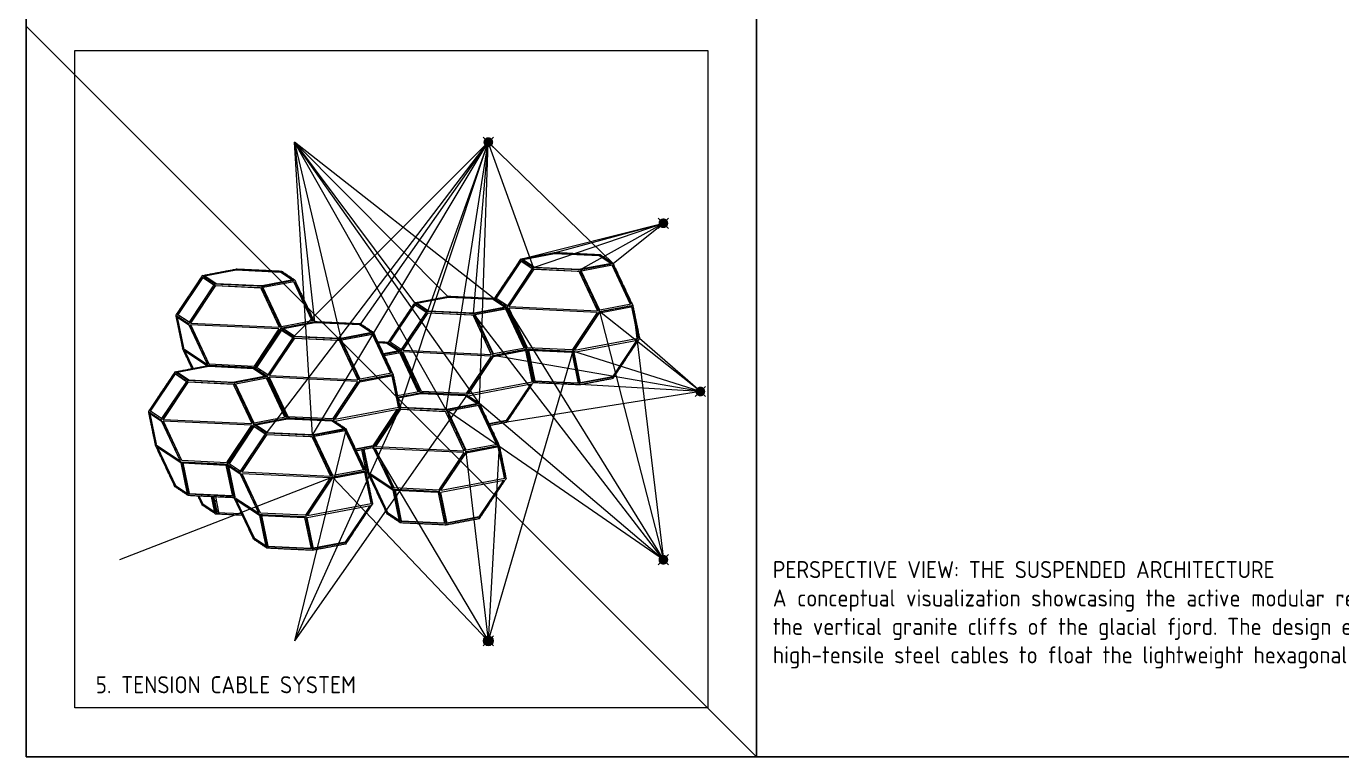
# Model space of a CAD drawing. Header units: millimetres. Extents: x 551 to 27551, y 6116 to 15116.
# Drawn here: x 551 to 3252, y 6116 to 7616 of the extents above; entities that cross this region are included whole.
import ezdxf

# ---------------------------------------------------------------- set-up
doc = ezdxf.new("R2010")
doc.units = ezdxf.units.MM
for name, color, linetype, lineweight in [('3RD', 140, 'Continuous', 13), ('4TH DETAILS', 125, 'Continuous', 9), ('TEXTS', 210, 'Continuous', 9)]:
    doc.layers.add(name, color=color, linetype=linetype, lineweight=lineweight)
doc.layers.add('LAYOUT', color=83, linetype='Continuous', plot=False)
doc.styles.get("Standard").update_dxf_attribs({"font": 'arial.ttf'})

msp = doc.modelspace()

# ---------------------------------------------------------------- hatches: boundary and pattern name
at = {"layer": '4TH DETAILS'}
h = msp.add_hatch(color=256, dxfattribs=at)
h.dxf.hatch_style = 1
h.paths.add_polyline_path([(1492.451, 7384.983, 0.19650958), (1489.587, 7377.978, 0.19650958), (1492.451, 7370.972), (1499.587, 7377.978)])
h.paths.add_polyline_path([(1501.494, 7387.794, 0.25174452), (1492.451, 7384.983), (1499.587, 7377.978)])
h.paths.add_polyline_path([(1502.443, 7387.561, 0.02443844), (1501.494, 7387.794), (1499.587, 7377.978)])
h.paths.add_polyline_path([(1505.011, 7386.379, 0.07105421), (1502.443, 7387.561), (1499.587, 7377.978)])
h.paths.add_polyline_path([(1506.723, 7384.983, 0.05539196), (1505.011, 7386.379), (1499.587, 7377.978)])
h.paths.add_polyline_path([(1507.158, 7384.511, 0.01605212), (1506.723, 7384.983), (1499.587, 7377.978)])
h.paths.add_polyline_path([(1507.689, 7383.84, 0.02138494), (1507.158, 7384.511), (1499.587, 7377.978)])
h.paths.add_polyline_path([(1508.908, 7381.6, 0.06403537), (1507.689, 7383.84), (1499.587, 7377.978)])
h.paths.add_polyline_path([(1508.908, 7381.6), (1499.587, 7377.978), (1509.555, 7378.785, 0.07257651)])
h.paths.add_polyline_path([(1509.587, 7377.978, 0.02020994), (1509.555, 7378.785), (1499.587, 7377.978), (1506.723, 7370.972, 0.19650958)])
h.paths.add_polyline_path([(1499.587, 7377.978), (1492.451, 7370.972, 0.41964228), (1506.723, 7370.972)])
h = msp.add_hatch(color=256, dxfattribs=at)
h.dxf.hatch_style = 1
h.paths.add_polyline_path([(1851.983, 7218.379, 0.19650958), (1849.119, 7211.374, 0.19650958), (1851.983, 7204.368), (1859.119, 7211.374)])
h.paths.add_polyline_path([(1861.026, 7221.19, 0.25174452), (1851.983, 7218.379), (1859.119, 7211.374)])
h.paths.add_polyline_path([(1861.974, 7220.957, 0.02443844), (1861.026, 7221.19), (1859.119, 7211.374)])
h.paths.add_polyline_path([(1864.543, 7219.775, 0.07105421), (1861.974, 7220.957), (1859.119, 7211.374)])
h.paths.add_polyline_path([(1866.255, 7218.379, 0.05539196), (1864.543, 7219.775), (1859.119, 7211.374)])
h.paths.add_polyline_path([(1866.69, 7217.907, 0.01605212), (1866.255, 7218.379), (1859.119, 7211.374)])
h.paths.add_polyline_path([(1867.22, 7217.236, 0.02138494), (1866.69, 7217.907), (1859.119, 7211.374)])
h.paths.add_polyline_path([(1868.44, 7214.996, 0.06403537), (1867.22, 7217.236), (1859.119, 7211.374)])
h.paths.add_polyline_path([(1868.44, 7214.996), (1859.119, 7211.374), (1869.086, 7212.181, 0.07257651)])
h.paths.add_polyline_path([(1869.119, 7211.374, 0.02020994), (1869.086, 7212.181), (1859.119, 7211.374), (1866.255, 7204.368, 0.19650958)])
h.paths.add_polyline_path([(1859.119, 7211.374), (1851.983, 7204.368, 0.41964228), (1866.255, 7204.368)])
h = msp.add_hatch(color=256, dxfattribs=at)
h.dxf.hatch_style = 1
h.paths.add_polyline_path([(1927.946, 6872.859, 0.19650958), (1925.082, 6865.853, 0.19650958), (1927.946, 6858.848), (1935.082, 6865.853)])
h.paths.add_polyline_path([(1936.988, 6875.67, 0.25174452), (1927.946, 6872.859), (1935.082, 6865.853)])
h.paths.add_polyline_path([(1937.937, 6875.437, 0.02443844), (1936.988, 6875.67), (1935.082, 6865.853)])
h.paths.add_polyline_path([(1940.506, 6874.254, 0.07105421), (1937.937, 6875.437), (1935.082, 6865.853)])
h.paths.add_polyline_path([(1942.218, 6872.859, 0.05539196), (1940.506, 6874.254), (1935.082, 6865.853)])
h.paths.add_polyline_path([(1942.653, 6872.386, 0.01605212), (1942.218, 6872.859), (1935.082, 6865.853)])
h.paths.add_polyline_path([(1943.183, 6871.716, 0.02138494), (1942.653, 6872.386), (1935.082, 6865.853)])
h.paths.add_polyline_path([(1944.403, 6869.475, 0.06403537), (1943.183, 6871.716), (1935.082, 6865.853)])
h.paths.add_polyline_path([(1944.403, 6869.475), (1935.082, 6865.853), (1945.049, 6866.661, 0.07257651)])
h.paths.add_polyline_path([(1945.082, 6865.853, 0.02020994), (1945.049, 6866.661), (1935.082, 6865.853), (1942.218, 6858.848, 0.19650958)])
h.paths.add_polyline_path([(1935.082, 6865.853), (1927.946, 6858.848, 0.41964228), (1942.218, 6858.848)])
h = msp.add_hatch(color=256, dxfattribs=at)
h.dxf.hatch_style = 1
h.paths.add_polyline_path([(1851.983, 6527.338, 0.19650958), (1849.119, 6520.333, 0.19650958), (1851.983, 6513.328), (1859.119, 6520.333)])
h.paths.add_polyline_path([(1861.026, 6530.15, 0.25174452), (1851.983, 6527.338), (1859.119, 6520.333)])
h.paths.add_polyline_path([(1861.974, 6529.917, 0.02443844), (1861.026, 6530.15), (1859.119, 6520.333)])
h.paths.add_polyline_path([(1864.543, 6528.734, 0.07105421), (1861.974, 6529.917), (1859.119, 6520.333)])
h.paths.add_polyline_path([(1866.255, 6527.338, 0.05539196), (1864.543, 6528.734), (1859.119, 6520.333)])
h.paths.add_polyline_path([(1866.69, 6526.866, 0.01605212), (1866.255, 6527.338), (1859.119, 6520.333)])
h.paths.add_polyline_path([(1867.22, 6526.196, 0.02138494), (1866.69, 6526.866), (1859.119, 6520.333)])
h.paths.add_polyline_path([(1868.44, 6523.955, 0.06403537), (1867.22, 6526.196), (1859.119, 6520.333)])
h.paths.add_polyline_path([(1868.44, 6523.955), (1859.119, 6520.333), (1869.086, 6521.14, 0.07257651)])
h.paths.add_polyline_path([(1869.119, 6520.333, 0.02020994), (1869.086, 6521.14), (1859.119, 6520.333), (1866.255, 6513.328, 0.19650958)])
h.paths.add_polyline_path([(1859.119, 6520.333), (1851.983, 6513.328, 0.41964228), (1866.255, 6513.328)])
h = msp.add_hatch(color=256, dxfattribs=at)
h.dxf.hatch_style = 1
h.paths.add_polyline_path([(1492.451, 6360.734, 0.19650958), (1489.587, 6353.729, 0.19650958), (1492.451, 6346.724), (1499.587, 6353.729)])
h.paths.add_polyline_path([(1501.494, 6363.546, 0.25174452), (1492.451, 6360.734), (1499.587, 6353.729)])
h.paths.add_polyline_path([(1502.443, 6363.313, 0.02443844), (1501.494, 6363.546), (1499.587, 6353.729)])
h.paths.add_polyline_path([(1505.011, 6362.13, 0.07105421), (1502.443, 6363.313), (1499.587, 6353.729)])
h.paths.add_polyline_path([(1506.723, 6360.734, 0.05539196), (1505.011, 6362.13), (1499.587, 6353.729)])
h.paths.add_polyline_path([(1507.158, 6360.262, 0.01605212), (1506.723, 6360.734), (1499.587, 6353.729)])
h.paths.add_polyline_path([(1507.689, 6359.591, 0.02138494), (1507.158, 6360.262), (1499.587, 6353.729)])
h.paths.add_polyline_path([(1508.908, 6357.351, 0.06403537), (1507.689, 6359.591), (1499.587, 6353.729)])
h.paths.add_polyline_path([(1508.908, 6357.351), (1499.587, 6353.729), (1509.555, 6354.536, 0.07257651)])
h.paths.add_polyline_path([(1509.587, 6353.729, 0.02020994), (1509.555, 6354.536), (1499.587, 6353.729), (1506.723, 6346.724, 0.19650958)])
h.paths.add_polyline_path([(1499.587, 6353.729), (1492.451, 6346.724, 0.41964228), (1506.723, 6346.724)])

# ---------------------------------------------------------------- linework, layer by layer
at = {"layer": '3RD', "extrusion": (1e-16, 0.982622, 0.185618)}
for p, q in [((1513.931, 7058.356), (1565.178, 7134.95)), ((1566.774, 7133.882), (1515.529, 7057.293)), ((1565.178, 7134.95), (1589.96, 7118.474)), ((1565.178, 7134.95), (1566.774, 7133.882)), ((1589.957, 7118.469), (1566.774, 7133.882)), ((1569.17, 7137.74), (1571.45, 7138.172)), ((1594.642, 7120.805), (1569.17, 7137.74)), ((1635.444, 7148.827), (1570.896, 7136.593)), ((1571.45, 7138.172), (1635.444, 7150.301)), ((1635.444, 7148.827), (1635.444, 7150.301)), ((1635.444, 7150.301), (1724.033, 7146.079)), ((1727.189, 7144.455), (1635.444, 7148.827)), ((1724.033, 7146.079), (1727.189, 7145.929)), ((1727.189, 7144.455), (1727.189, 7145.929)), ((1727.189, 7145.929), (1728.065, 7145.346)), ((1750.935, 7128.667), (1727.189, 7144.455)), ((1728.065, 7145.346), (1752.66, 7128.994)), ((981.625, 7114.945), (917.077, 7102.71)), ((917.631, 7104.289), (981.625, 7116.419)), ((981.625, 7114.945), (981.625, 7116.419)), ((981.625, 7116.419), (1070.214, 7112.197)), ((1073.37, 7110.572), (981.625, 7114.945)), ((1070.214, 7112.197), (1073.37, 7112.046)), ((1073.37, 7110.572), (1073.37, 7112.046)), ((1073.37, 7112.046), (1074.246, 7111.464)), ((1097.116, 7094.785), (1073.37, 7110.572)), ((1074.246, 7111.464), (1098.841, 7095.112)), ((1589.96, 7118.474), (1538.713, 7041.88)), ((1542.596, 7040.363), (1594.057, 7117.278)), ((1542.844, 7041.498), (1593.706, 7117.515)), ((1594.057, 7117.278), (1593.706, 7117.515)), ((1593.706, 7117.515), (1682.295, 7113.293)), ((1594.057, 7117.278), (1685.557, 7112.917)), ((1686.386, 7116.433), (1594.642, 7120.805)), ((1682.295, 7113.293), (1685.451, 7113.142)), ((1685.451, 7113.142), (1686.795, 7110.284)), ((1688.666, 7116.865), (1686.386, 7116.433)), ((1686.795, 7110.284), (1723.73, 7031.73)), ((1752.66, 7128.994), (1688.666, 7116.865)), ((1690.5, 7113.683), (1754.98, 7125.904)), ((1728.515, 7032.834), (1690.5, 7113.683)), ((1753.797, 7124.969), (1690.807, 7113.029)), ((1754.98, 7125.904), (1753.797, 7124.969)), ((1791.505, 7044.773), (1753.797, 7124.969)), ((1754.98, 7125.904), (1792.995, 7045.055)), ((860.112, 7024.473), (911.359, 7101.068)), ((912.955, 7100), (861.711, 7023.41)), ((936.141, 7084.592), (884.894, 7007.997)), ((888.777, 7006.481), (940.238, 7083.395)), ((889.025, 7007.615), (939.887, 7083.632)), ((911.359, 7101.068), (936.141, 7084.592)), ((911.359, 7101.068), (912.955, 7100)), ((936.138, 7084.587), (912.955, 7100)), ((915.351, 7103.857), (917.631, 7104.289)), ((940.823, 7086.923), (915.351, 7103.857)), ((940.238, 7083.395), (939.887, 7083.632)), ((939.887, 7083.632), (1028.476, 7079.41)), ((940.238, 7083.395), (1031.738, 7079.034)), ((1032.567, 7082.55), (940.823, 7086.923)), ((1028.476, 7079.41), (1031.632, 7079.26)), ((1031.632, 7079.26), (1032.976, 7076.401)), ((1034.847, 7082.982), (1032.567, 7082.55)), ((1098.841, 7095.112), (1034.847, 7082.982)), ((1036.681, 7079.8), (1101.161, 7092.022)), ((1074.696, 6998.951), (1036.681, 7079.8)), ((1099.978, 7091.086), (1036.988, 7079.147)), ((1101.161, 7092.022), (1099.978, 7091.086)), ((1137.686, 7010.89), (1099.978, 7091.086)), ((1101.161, 7092.022), (1139.176, 7011.173)), ((1032.976, 7076.401), (1069.911, 6997.847)), ((1417.505, 7058.923), (1352.956, 7046.689)), ((1353.511, 7048.268), (1417.505, 7060.397)), ((1417.505, 7058.923), (1417.505, 7060.397)), ((1417.505, 7060.397), (1506.093, 7056.175)), ((1509.249, 7054.551), (1417.505, 7058.923)), ((1506.093, 7056.175), (1509.249, 7056.025)), ((1509.249, 7054.551), (1509.249, 7056.025)), ((1509.249, 7056.025), (1510.126, 7055.442)), ((1532.995, 7038.763), (1509.249, 7054.551)), ((1510.126, 7055.442), (1534.72, 7039.09)), ((1538.713, 7041.88), (1513.931, 7058.356)), ((884.894, 7007.997), (860.112, 7024.473)), ((1295.991, 6968.452), (1347.239, 7045.047)), ((1348.834, 7043.978), (1297.59, 6967.389)), ((1372.02, 7028.57), (1320.773, 6951.976)), ((1324.656, 6950.459), (1376.118, 7027.374)), ((1324.905, 6951.594), (1375.766, 7027.611)), ((1347.239, 7045.047), (1372.02, 7028.57)), ((1347.239, 7045.047), (1348.834, 7043.978)), ((1372.017, 7028.565), (1348.834, 7043.978)), ((1351.231, 7047.836), (1353.511, 7048.268)), ((1376.702, 7030.902), (1351.231, 7047.836)), ((1376.118, 7027.374), (1375.766, 7027.611)), ((1375.766, 7027.611), (1464.355, 7023.389)), ((1376.118, 7027.374), (1467.617, 7023.013)), ((1468.447, 7026.529), (1376.702, 7030.902)), ((1470.727, 7026.961), (1468.447, 7026.529)), ((1534.72, 7039.09), (1470.727, 7026.961)), ((1472.56, 7023.779), (1537.041, 7036)), ((1535.857, 7035.065), (1472.867, 7023.125)), ((1537.041, 7036), (1535.857, 7035.065)), ((1573.565, 6954.869), (1535.857, 7035.065)), ((1537.041, 7036), (1575.055, 6955.151)), ((1541.929, 7036.884), (1542.28, 7036.647)), ((1580.105, 6955.692), (1541.929, 7036.884)), ((1723.315, 7028.239), (1541.929, 7036.884)), ((1542.101, 7040.387), (1542.844, 7041.498)), ((1542.101, 7040.387), (1723.73, 7031.73)), ((1580.35, 6955.68), (1542.28, 7036.647)), ((1723.315, 7028.239), (1673.662, 6954.027)), ((1677.285, 6951.601), (1728.147, 7027.618)), ((1728.147, 7027.618), (1792.141, 7039.747)), ((1792.995, 7045.055), (1728.515, 7032.834)), ((1792.141, 7039.747), (1794.421, 7040.18)), ((1793.582, 7040.021), (1806.699, 6976.208)), ((1794.421, 7040.18), (1807.71, 6975.533)), ((859.054, 7019.716), (859.931, 7019.133)), ((859.522, 7017.44), (859.054, 7019.716)), ((872.343, 6955.069), (859.522, 7017.44)), ((859.931, 7019.133), (884.526, 7002.782)), ((860.766, 7018.578), (873.706, 6955.631)), ((884.526, 7002.782), (922.254, 6922.542)), ((888.11, 7003.001), (888.461, 7002.764)), ((926.286, 6921.809), (888.11, 7003.001)), ((1069.496, 6994.356), (888.11, 7003.001)), ((888.282, 7006.504), (889.025, 7007.615)), ((888.282, 7006.504), (1069.911, 6997.847)), ((926.531, 6921.797), (888.461, 7002.764)), ((1139.176, 7011.173), (1074.696, 6998.951)), ((1143.29, 7006.948), (1078.741, 6994.714)), ((1079.296, 6996.293), (1143.29, 7008.422)), ((1143.29, 7006.948), (1143.29, 7008.422)), ((1143.29, 7008.422), (1231.878, 7004.2)), ((1235.035, 7002.576), (1143.29, 7006.948)), ((1231.878, 7004.2), (1235.035, 7004.05)), ((1235.035, 7002.576), (1235.035, 7004.05)), ((1235.035, 7004.05), (1235.911, 7003.467)), ((1258.781, 6986.788), (1235.035, 7002.576)), ((1235.911, 7003.467), (1260.506, 6987.115)), ((1464.355, 7023.389), (1467.511, 7023.238)), ((1467.511, 7023.238), (1468.855, 7020.38)), ((1468.855, 7020.38), (1505.791, 6941.826)), ((1510.575, 6942.93), (1472.56, 7023.779)), ((1069.496, 6994.356), (1019.843, 6920.144)), ((1021.776, 6916.477), (1073.024, 6993.072)), ((1074.619, 6992.003), (1023.375, 6915.414)), ((1097.806, 6976.595), (1046.558, 6900.001)), ((1050.441, 6898.484), (1101.903, 6975.399)), ((1050.69, 6899.619), (1101.551, 6975.636)), ((1073.024, 6993.072), (1097.806, 6976.595)), ((1073.024, 6993.072), (1074.619, 6992.003)), ((1097.802, 6976.59), (1074.619, 6992.003)), ((1077.016, 6995.861), (1079.296, 6996.293)), ((1102.487, 6978.926), (1077.016, 6995.861)), ((1101.903, 6975.399), (1101.551, 6975.636)), ((1101.551, 6975.636), (1190.14, 6971.414)), ((1101.903, 6975.399), (1193.402, 6971.038)), ((1194.232, 6974.554), (1102.487, 6978.926)), ((1190.14, 6971.414), (1193.296, 6971.263)), ((1193.296, 6971.263), (1194.64, 6968.405)), ((1196.512, 6974.986), (1194.232, 6974.554)), ((1260.506, 6987.115), (1196.512, 6974.986)), ((1198.346, 6971.804), (1262.826, 6984.025)), ((1236.36, 6890.955), (1198.346, 6971.804)), ((1261.643, 6983.09), (1198.653, 6971.15)), ((1262.826, 6984.025), (1261.643, 6983.09)), ((1299.35, 6902.894), (1261.643, 6983.09)), ((1262.826, 6984.025), (1300.841, 6903.176)), ((1805.863, 6970.79), (1676.031, 6946.182)), ((1676.681, 6950.698), (1807.71, 6975.533)), ((1804.189, 6970.473), (1754.338, 6895.966)), ((1805.863, 6970.79), (1755.348, 6895.291)), ((1807.71, 6975.533), (1806.699, 6976.208)), ((873.706, 6955.631), (872.343, 6955.069)), ((872.343, 6955.069), (922.702, 6921.589)), ((891.769, 6912.902), (874.219, 6950.225)), ((921.797, 6918.594), (874.219, 6950.225)), ((876.585, 6948.653), (893.262, 6913.185)), ((1194.64, 6968.405), (1231.576, 6889.851)), ((1273.054, 6966.991), (1288.154, 6966.271)), ((1291.31, 6964.647), (1273.762, 6965.483)), ((1316.781, 6949.186), (1284.318, 6943.033)), ((1285.842, 6939.792), (1319.101, 6946.096)), ((1317.918, 6945.161), (1286.149, 6939.139)), ((1288.154, 6966.271), (1291.31, 6966.121)), ((1291.31, 6964.647), (1291.31, 6966.121)), ((1291.31, 6966.121), (1292.186, 6965.538)), ((1315.056, 6948.859), (1291.31, 6964.647)), ((1292.186, 6965.538), (1316.781, 6949.186)), ((1320.773, 6951.976), (1295.991, 6968.452)), ((1319.101, 6946.096), (1317.918, 6945.161)), ((1355.625, 6864.965), (1317.918, 6945.161)), ((1319.101, 6946.096), (1357.116, 6865.247)), ((1323.989, 6946.98), (1324.341, 6946.743)), ((1362.165, 6865.788), (1323.989, 6946.98)), ((1505.375, 6938.335), (1323.989, 6946.98)), ((1324.161, 6950.483), (1324.905, 6951.594)), ((1324.161, 6950.483), (1505.791, 6941.826)), ((1362.411, 6865.776), (1324.341, 6946.743)), ((1510.207, 6937.714), (1574.201, 6949.843)), ((1575.055, 6955.151), (1510.575, 6942.93)), ((1574.201, 6949.843), (1576.481, 6950.276)), ((1575.642, 6950.117), (1588.76, 6886.304)), ((1576.481, 6950.276), (1589.77, 6885.629)), ((1671.85, 6951.319), (1580.105, 6955.692)), ((1594.75, 6886.505), (1581.517, 6950.878)), ((1581.517, 6950.878), (1670.78, 6946.624)), ((1582.234, 6950.844), (1595.162, 6887.954)), ((1670.78, 6946.624), (1670.792, 6946.562)), ((1670.792, 6946.562), (1684.012, 6882.251)), ((1673.662, 6954.027), (1671.85, 6951.319)), ((1689.074, 6882.729), (1676.031, 6946.182)), ((1676.681, 6950.698), (1677.285, 6951.601)), ((925.35, 6917.045), (860.801, 6904.81)), ((861.356, 6906.389), (925.35, 6918.518)), ((922.254, 6922.542), (922.702, 6921.589)), ((925.35, 6917.045), (925.35, 6918.518)), ((925.35, 6918.518), (1013.939, 6914.296)), ((1017.095, 6912.672), (925.35, 6917.045)), ((1018.031, 6917.436), (926.286, 6921.809)), ((1019.843, 6920.144), (1018.031, 6917.436)), ((1046.558, 6900.001), (1021.776, 6916.477)), ((1505.375, 6938.335), (1455.722, 6864.123)), ((1459.346, 6861.697), (1510.207, 6937.714)), ((803.837, 6826.573), (855.084, 6903.168)), ((856.679, 6902.099), (805.435, 6825.51)), ((855.084, 6903.168), (879.866, 6886.691)), ((855.084, 6903.168), (856.679, 6902.099)), ((879.863, 6886.686), (856.679, 6902.099)), ((859.076, 6905.957), (861.356, 6906.389)), ((884.547, 6889.023), (859.076, 6905.957)), ((976.292, 6884.65), (884.547, 6889.023)), ((1042.566, 6897.211), (978.572, 6885.082)), ((980.406, 6881.9), (1044.886, 6894.121)), ((1043.703, 6893.186), (980.713, 6881.246)), ((1013.939, 6914.296), (1017.095, 6914.146)), ((1017.095, 6912.672), (1017.095, 6914.146)), ((1017.095, 6914.146), (1017.971, 6913.563)), ((1040.841, 6896.884), (1017.095, 6912.672)), ((1017.971, 6913.563), (1042.566, 6897.211)), ((1044.886, 6894.121), (1043.703, 6893.186)), ((1081.41, 6812.99), (1043.703, 6893.186)), ((1044.886, 6894.121), (1082.901, 6813.272)), ((1049.774, 6895.005), (1050.126, 6894.768)), ((1087.95, 6813.813), (1049.774, 6895.005)), ((1231.161, 6886.36), (1049.774, 6895.005)), ((1049.947, 6898.508), (1050.69, 6899.619)), ((1049.947, 6898.508), (1231.576, 6889.851)), ((1088.196, 6813.801), (1050.126, 6894.768)), ((1235.992, 6885.739), (1299.986, 6897.868)), ((1300.841, 6903.176), (1236.36, 6890.955)), ((1299.986, 6897.868), (1302.266, 6898.301)), ((1301.427, 6898.142), (1314.545, 6834.329)), ((1302.266, 6898.301), (1315.555, 6833.654)), ((1754.338, 6895.966), (1688.903, 6883.563)), ((1753.069, 6894.858), (1689.074, 6882.729)), ((1755.348, 6895.291), (1753.069, 6894.858)), ((1755.348, 6895.291), (1754.338, 6895.966)), ((879.866, 6886.691), (828.618, 6810.097)), ((832.502, 6808.58), (883.963, 6885.495)), ((832.75, 6809.715), (883.611, 6885.732)), ((883.963, 6885.495), (883.611, 6885.732)), ((883.611, 6885.732), (972.201, 6881.51)), ((883.963, 6885.495), (975.463, 6881.134)), ((972.201, 6881.51), (975.357, 6881.359)), ((975.357, 6881.359), (976.701, 6878.501)), ((978.572, 6885.082), (976.292, 6884.65)), ((976.701, 6878.501), (1013.636, 6799.947)), ((1018.421, 6801.051), (980.406, 6881.9)), ((1231.161, 6886.36), (1181.507, 6812.148)), ((1185.131, 6809.722), (1235.992, 6885.739)), ((1357.116, 6865.247), (1313.143, 6856.913)), ((1313.841, 6853.515), (1361.229, 6862.497)), ((1361.229, 6861.023), (1361.229, 6862.497)), ((1361.229, 6862.497), (1449.818, 6858.275)), ((1453.91, 6861.415), (1362.165, 6865.788)), ((1455.722, 6864.123), (1453.91, 6861.415)), ((1587.924, 6880.886), (1458.551, 6856.365)), ((1458.742, 6860.794), (1589.77, 6885.629)), ((1586.249, 6880.569), (1536.398, 6806.062)), ((1587.924, 6880.886), (1537.409, 6805.387)), ((1589.77, 6885.629), (1588.76, 6886.304)), ((1595.162, 6887.954), (1594.75, 6886.505)), ((1594.837, 6886.501), (1594.75, 6886.505)), ((1684.012, 6882.251), (1594.837, 6886.501)), ((1595.162, 6887.954), (1683.708, 6883.734)), ((1361.229, 6861.023), (1314.133, 6852.096)), ((1452.974, 6856.65), (1361.229, 6861.023)), ((1478.445, 6841.19), (1414.451, 6829.061)), ((1416.285, 6825.878), (1480.766, 6838.1)), ((1479.582, 6837.164), (1416.592, 6825.225)), ((1449.818, 6858.275), (1452.974, 6858.124)), ((1452.974, 6856.65), (1452.974, 6858.124)), ((1452.974, 6858.124), (1453.85, 6857.542)), ((1476.72, 6840.863), (1452.974, 6856.65)), ((1453.85, 6857.542), (1478.445, 6841.19)), ((1458.742, 6860.794), (1459.346, 6861.697)), ((1480.766, 6838.1), (1479.582, 6837.164)), ((1517.29, 6756.968), (1479.582, 6837.164)), ((1480.766, 6838.1), (1518.78, 6757.251)), ((802.779, 6821.816), (803.655, 6821.233)), ((803.247, 6819.54), (802.779, 6821.816)), ((816.068, 6757.169), (803.247, 6819.54)), ((803.655, 6821.233), (828.25, 6804.881)), ((828.618, 6810.097), (803.837, 6826.573)), ((804.491, 6820.678), (817.43, 6757.731)), ((832.007, 6808.604), (832.75, 6809.715)), ((832.007, 6808.604), (1013.636, 6799.947)), ((1082.901, 6813.272), (1018.421, 6801.051)), ((1087.015, 6809.048), (1022.466, 6796.813)), ((1023.021, 6798.393), (1087.015, 6810.522)), ((1087.015, 6809.048), (1087.015, 6810.522)), ((1087.015, 6810.522), (1175.603, 6806.3)), ((1178.759, 6804.675), (1087.015, 6809.048)), ((1179.695, 6809.44), (1087.95, 6813.813)), ((1181.507, 6812.148), (1179.695, 6809.44)), ((1313.709, 6828.911), (1184.336, 6804.39)), ((1184.527, 6808.819), (1315.555, 6833.654)), ((1184.527, 6808.819), (1185.131, 6809.722)), ((1312.034, 6828.594), (1262.184, 6754.087)), ((1313.709, 6828.911), (1263.194, 6753.412)), ((1268.381, 6752.559), (1319.842, 6829.474)), ((1268.63, 6753.693), (1319.491, 6829.711)), ((1315.555, 6833.654), (1314.545, 6834.329)), ((1320.427, 6833.001), (1317.683, 6834.825)), ((1319.842, 6829.474), (1319.491, 6829.711)), ((1319.491, 6829.711), (1408.08, 6825.488)), ((1319.842, 6829.474), (1411.342, 6825.113)), ((1412.172, 6828.628), (1320.427, 6833.001)), ((1408.08, 6825.488), (1411.236, 6825.338)), ((1411.236, 6825.338), (1412.58, 6822.479)), ((1414.451, 6829.061), (1412.172, 6828.628)), ((1412.58, 6822.479), (1449.515, 6743.926)), ((1454.3, 6745.029), (1416.285, 6825.878)), ((828.25, 6804.881), (865.978, 6724.642)), ((831.834, 6805.101), (832.186, 6804.864)), ((870.011, 6723.909), (831.834, 6805.101)), ((1013.221, 6796.456), (831.834, 6805.101)), ((870.256, 6723.897), (832.186, 6804.864)), ((1013.221, 6796.456), (963.568, 6722.244)), ((965.501, 6718.576), (1016.749, 6795.171)), ((1018.344, 6794.103), (967.1, 6717.514)), ((1016.749, 6795.171), (1041.531, 6778.695)), ((1016.749, 6795.171), (1018.344, 6794.103)), ((1041.527, 6778.69), (1018.344, 6794.103)), ((1020.741, 6797.96), (1023.021, 6798.393)), ((1046.212, 6781.026), (1020.741, 6797.96)), ((1137.957, 6776.653), (1046.212, 6781.026)), ((1204.231, 6789.215), (1140.237, 6777.086)), ((1142.07, 6773.903), (1206.551, 6786.125)), ((1205.367, 6785.189), (1142.377, 6773.25)), ((1175.603, 6806.3), (1178.759, 6806.149)), ((1178.759, 6804.675), (1178.759, 6806.149)), ((1178.759, 6806.149), (1179.636, 6805.567)), ((1202.505, 6788.888), (1178.759, 6804.675)), ((1179.636, 6805.567), (1204.231, 6789.215)), ((1206.551, 6786.125), (1205.367, 6785.189)), ((1243.075, 6704.993), (1205.367, 6785.189)), ((1206.551, 6786.125), (1244.565, 6705.276)), ((1536.398, 6806.062), (1501.186, 6799.387)), ((1535.129, 6804.955), (1501.56, 6798.592)), ((1537.409, 6805.387), (1535.129, 6804.955)), ((1537.409, 6805.387), (1536.398, 6806.062)), ((817.43, 6757.731), (816.068, 6757.169)), ((816.068, 6757.169), (866.426, 6723.689)), ((1041.531, 6778.695), (990.283, 6702.1)), ((994.166, 6700.584), (1045.628, 6777.499)), ((994.415, 6701.718), (1045.276, 6777.736)), ((1045.628, 6777.499), (1045.276, 6777.736)), ((1045.276, 6777.736), (1133.865, 6773.513)), ((1045.628, 6777.499), (1137.127, 6773.138)), ((1133.865, 6773.513), (1137.021, 6773.363)), ((1137.021, 6773.363), (1138.365, 6770.504)), ((1140.237, 6777.086), (1137.957, 6776.653)), ((1138.365, 6770.504), (1175.301, 6691.951)), ((1180.085, 6693.054), (1142.07, 6773.903)), ((1262.184, 6754.087), (1226.971, 6747.412)), ((1263.194, 6753.412), (1262.184, 6754.087)), ((1518.78, 6757.251), (1454.3, 6745.029)), ((854.108, 6675.412), (817.944, 6752.325)), ((867.867, 6719.134), (817.944, 6752.325)), ((820.31, 6750.752), (856.814, 6673.116)), ((1260.914, 6752.98), (1227.345, 6746.617)), ((1239.081, 6746.477), (1248.133, 6702.443)), ((1251.948, 6701.148), (1242.496, 6747.124)), ((1243.919, 6747.394), (1253.31, 6701.71)), ((1263.194, 6753.412), (1260.914, 6752.98)), ((1261.362, 6750.7), (1264.13, 6748.86)), ((1264.13, 6748.86), (1301.858, 6668.62)), ((1267.714, 6749.08), (1268.065, 6748.843)), ((1305.89, 6667.887), (1267.714, 6749.08)), ((1449.1, 6740.435), (1267.714, 6749.08)), ((1267.886, 6752.582), (1268.63, 6753.693)), ((1267.886, 6752.582), (1449.515, 6743.926)), ((1306.136, 6667.876), (1268.065, 6748.843)), ((1449.1, 6740.435), (1399.447, 6666.223)), ((1403.071, 6663.796), (1453.932, 6739.814)), ((1453.932, 6739.814), (1517.926, 6751.943)), ((1517.926, 6751.943), (1520.206, 6752.375)), ((1519.367, 6752.216), (1532.484, 6688.404)), ((1520.206, 6752.375), (1533.495, 6687.729)), ((865.978, 6724.642), (866.426, 6723.689)), ((867.867, 6719.134), (880.923, 6655.62)), ((961.756, 6719.536), (870.011, 6723.909)), ((884.656, 6654.722), (871.423, 6719.095)), ((871.423, 6719.095), (960.685, 6714.841)), ((872.14, 6719.061), (885.068, 6656.171)), ((960.685, 6714.841), (960.698, 6714.779)), ((960.698, 6714.779), (973.918, 6650.468)), ((963.568, 6722.244), (961.756, 6719.536)), ((964.444, 6713.819), (965.32, 6713.237)), ((964.912, 6711.543), (964.444, 6713.819)), ((977.733, 6649.173), (964.912, 6711.543)), ((965.32, 6713.237), (989.915, 6696.885)), ((990.283, 6702.1), (965.501, 6718.576)), ((966.155, 6712.681), (979.095, 6649.735)), ((993.671, 6700.607), (994.415, 6701.718)), ((993.671, 6700.607), (1175.301, 6691.951)), ((1179.717, 6687.839), (1243.711, 6699.968)), ((1244.565, 6705.276), (1180.085, 6693.054)), ((1243.711, 6699.968), (1245.991, 6700.4)), ((1245.152, 6700.241), (1258.27, 6636.429)), ((1245.991, 6700.4), (1259.28, 6635.754)), ((1247.409, 6703.946), (1247.828, 6703.926)), ((1248.133, 6702.443), (1247.938, 6702.452)), ((1253.31, 6701.71), (1251.948, 6701.148)), ((1251.948, 6701.148), (1302.306, 6667.667)), ((855.452, 6672.554), (854.108, 6675.412)), ((855.452, 6672.554), (856.814, 6673.116)), ((856.814, 6673.116), (880.574, 6657.319)), ((989.915, 6696.885), (1027.643, 6616.645)), ((993.499, 6697.105), (993.851, 6696.868)), ((1031.675, 6615.912), (993.499, 6697.105)), ((1174.885, 6688.46), (993.499, 6697.105)), ((1031.921, 6615.901), (993.851, 6696.868)), ((1174.885, 6688.46), (1125.232, 6614.248)), ((1128.856, 6611.821), (1179.717, 6687.839)), ((1289.988, 6619.391), (1253.824, 6696.304)), ((1303.746, 6663.113), (1253.824, 6696.304)), ((1256.19, 6694.731), (1292.694, 6617.094)), ((1531.648, 6682.986), (1401.816, 6658.377)), ((1402.467, 6662.894), (1533.495, 6687.729)), ((1529.974, 6682.669), (1480.123, 6608.161)), ((1531.648, 6682.986), (1481.134, 6607.486)), ((1533.495, 6687.729), (1532.484, 6688.404)), ((880.923, 6655.62), (855.452, 6672.554)), ((885.068, 6656.171), (884.656, 6654.722)), ((884.742, 6654.718), (884.656, 6654.722)), ((973.918, 6650.468), (884.742, 6654.718)), ((885.068, 6656.171), (973.614, 6651.951)), ((910.383, 6637.483), (903.68, 6651.741)), ((905.343, 6651.661), (913.09, 6635.187)), ((930.461, 6650.464), (937.199, 6617.691)), ((940.931, 6616.793), (934.045, 6650.293)), ((935.514, 6650.223), (941.775, 6619.762)), ((939.107, 6650.052), (945.722, 6617.87)), ((979.095, 6649.735), (977.733, 6649.173)), ((977.733, 6649.173), (1028.091, 6615.692)), ((1301.858, 6668.62), (1302.306, 6667.667)), ((1303.746, 6663.113), (1316.803, 6599.598)), ((1397.635, 6663.515), (1305.89, 6667.887)), ((1320.535, 6598.701), (1307.303, 6663.074)), ((1307.303, 6663.074), (1396.565, 6658.82)), ((1308.019, 6663.04), (1320.947, 6600.149)), ((1396.565, 6658.82), (1396.578, 6658.757)), ((1396.578, 6658.757), (1409.798, 6594.447)), ((1399.447, 6666.223), (1397.635, 6663.515)), ((1414.86, 6594.925), (1401.816, 6658.377)), ((1402.467, 6662.894), (1403.071, 6663.796)), ((911.727, 6634.625), (910.383, 6637.483)), ((911.727, 6634.625), (913.09, 6635.187)), ((937.199, 6617.691), (911.727, 6634.625)), ((913.09, 6635.187), (936.849, 6619.39)), ((940.761, 6642.003), (937.337, 6641.354)), ((941.775, 6619.762), (940.931, 6616.793)), ((941.775, 6619.762), (941.862, 6619.758)), ((941.862, 6619.758), (945.369, 6619.591)), ((1015.773, 6567.416), (979.609, 6644.329)), ((1029.531, 6611.138), (979.609, 6644.329)), ((981.975, 6642.756), (1018.479, 6565.119)), ((1257.434, 6631.011), (1127.601, 6606.402)), ((1128.252, 6610.919), (1259.28, 6635.754)), ((1255.759, 6630.693), (1205.908, 6556.186)), ((1257.434, 6631.011), (1206.919, 6555.511)), ((1259.28, 6635.754), (1258.27, 6636.429)), ((1291.332, 6616.533), (1289.988, 6619.391)), ((941.018, 6616.789), (940.931, 6616.793)), ((993.123, 6614.306), (941.018, 6616.789)), ((1027.643, 6616.645), (1028.091, 6615.692)), ((1029.531, 6611.138), (1042.588, 6547.623)), ((1123.42, 6611.54), (1031.675, 6615.912)), ((1046.321, 6546.726), (1033.088, 6611.099)), ((1033.088, 6611.099), (1122.35, 6606.845)), ((1033.804, 6611.065), (1046.733, 6548.174)), ((1122.35, 6606.845), (1122.363, 6606.782)), ((1122.363, 6606.782), (1135.583, 6542.472)), ((1125.232, 6614.248), (1123.42, 6611.54)), ((1140.645, 6542.95), (1127.601, 6606.402)), ((1128.252, 6610.919), (1128.856, 6611.821)), ((1291.332, 6616.533), (1292.694, 6617.094)), ((1316.803, 6599.598), (1291.332, 6616.533)), ((1292.694, 6617.094), (1316.453, 6601.298)), ((1320.947, 6600.149), (1320.535, 6598.701)), ((1320.622, 6598.697), (1320.535, 6598.701)), ((1409.798, 6594.447), (1320.622, 6598.697)), ((1320.947, 6600.149), (1409.493, 6595.929)), ((1480.123, 6608.161), (1414.688, 6595.759)), ((1478.854, 6607.054), (1414.86, 6594.925)), ((1481.134, 6607.486), (1478.854, 6607.054)), ((1481.134, 6607.486), (1480.123, 6608.161)), ((1017.117, 6564.557), (1015.773, 6567.416)), ((1017.117, 6564.557), (1018.479, 6565.119)), ((1018.479, 6565.119), (1042.239, 6549.323)), ((1042.588, 6547.623), (1017.117, 6564.557)), ((1046.733, 6548.174), (1046.321, 6546.726)), ((1046.407, 6546.722), (1046.321, 6546.726)), ((1135.583, 6542.472), (1046.407, 6546.722)), ((1046.733, 6548.174), (1135.278, 6543.954)), ((1205.908, 6556.186), (1140.473, 6543.784)), ((1204.639, 6555.079), (1140.645, 6542.95)), ((1206.919, 6555.511), (1204.639, 6555.079)), ((1206.919, 6555.511), (1205.908, 6556.186))]:
    msp.add_line(p, q, dxfattribs=at)
at = {"layer": '3RD'}
for points in [[(1566.014, 7137.89), (1511.529, 7056.457)], [(1566.014, 7137.89), (1634.568, 7150.884)], [(1592.362, 7120.373), (1566.014, 7137.89)], [(1729.469, 7146.361), (1634.568, 7150.884)], [(1755.816, 7128.844), (1729.469, 7146.361)], [(912.195, 7104.008), (980.749, 7117.001)], [(1075.65, 7112.478), (980.749, 7117.001)], [(1101.997, 7094.961), (1075.65, 7112.478)], [(1592.362, 7120.373), (1537.877, 7038.94)], [(1687.263, 7115.85), (1592.362, 7120.373)], [(1687.263, 7115.85), (1755.816, 7128.844)], [(1687.263, 7115.85), (1727.679, 7029.894)], [(1755.816, 7128.844), (1796.232, 7042.888)], [(912.195, 7104.008), (857.71, 7022.574)], [(938.543, 7086.491), (884.058, 7005.057)], [(938.543, 7086.491), (912.195, 7104.008)], [(1033.444, 7081.968), (938.543, 7086.491)], [(1033.444, 7081.968), (1101.997, 7094.961)], [(1033.444, 7081.968), (1073.86, 6996.011)], [(1101.997, 7094.961), (1142.413, 7009.005)], [(1348.075, 7047.986), (1416.628, 7060.98)], [(1511.529, 7056.457), (1416.628, 7060.98)], [(1537.877, 7038.94), (1511.529, 7056.457)], [(1537.877, 7038.94), (1511.529, 7056.457)], [(1348.075, 7047.986), (1293.59, 6966.553)], [(1374.422, 7030.469), (1319.937, 6949.036)], [(1374.422, 7030.469), (1348.075, 7047.986)], [(1469.323, 7025.946), (1374.422, 7030.469)], [(1469.323, 7025.946), (1537.877, 7038.94)], [(1469.323, 7025.946), (1509.739, 6939.99)], [(1578.293, 6952.984), (1537.877, 7038.94)], [(1537.877, 7038.94), (1578.293, 6952.984)], [(1673.194, 6948.46), (1727.679, 7029.894)], [(1727.679, 7029.894), (1796.232, 7042.888)], [(1796.232, 7042.888), (1810.301, 6974.448)], [(884.058, 7005.057), (857.71, 7022.574)], [(857.71, 7022.574), (871.779, 6954.135)], [(924.474, 6919.101), (884.058, 7005.057)], [(1073.86, 6996.011), (1142.413, 7009.005)], [(1073.86, 6996.011), (1142.413, 7009.005)], [(1237.315, 7004.482), (1142.413, 7009.005)], [(1263.662, 6986.965), (1237.315, 7004.482)], [(1073.86, 6996.011), (1019.375, 6914.578)], [(1019.375, 6914.578), (1073.86, 6996.011)], [(1100.207, 6978.494), (1045.722, 6897.061)], [(1100.207, 6978.494), (1073.86, 6996.011)], [(1195.108, 6973.971), (1100.207, 6978.494)], [(1195.108, 6973.971), (1263.662, 6986.965)], [(1195.108, 6973.971), (1235.524, 6888.015)], [(1263.662, 6986.965), (1304.078, 6901.009)], [(1755.816, 6893.015), (1810.301, 6974.448)], [(891.216, 6912.797), (871.779, 6954.135)], [(1293.59, 6966.553), (1272.793, 6967.544)], [(1284.641, 6942.346), (1319.937, 6949.036)], [(1319.937, 6949.036), (1293.59, 6966.553)], [(1319.937, 6949.036), (1293.59, 6966.553)], [(1319.937, 6949.036), (1360.353, 6863.08)], [(1360.353, 6863.08), (1319.937, 6949.036)], [(1509.739, 6939.99), (1578.293, 6952.984)], [(1578.293, 6952.984), (1673.194, 6948.46)], [(1578.293, 6952.984), (1592.362, 6884.544)], [(1578.293, 6952.984), (1592.362, 6884.544)], [(1673.194, 6948.46), (1687.263, 6880.021)], [(855.92, 6906.107), (924.474, 6919.101)], [(924.474, 6919.101), (1019.375, 6914.578)], [(1019.375, 6914.578), (924.474, 6919.101)], [(1455.254, 6858.557), (1509.739, 6939.99)], [(855.92, 6906.107), (801.435, 6824.674)], [(882.267, 6888.59), (855.92, 6906.107)], [(977.168, 6884.067), (1045.722, 6897.061)], [(1045.722, 6897.061), (1019.375, 6914.578)], [(1045.722, 6897.061), (1019.375, 6914.578)], [(1086.138, 6811.105), (1045.722, 6897.061)], [(1045.722, 6897.061), (1086.138, 6811.105)], [(1235.524, 6888.015), (1304.078, 6901.009)], [(1304.078, 6901.009), (1318.147, 6832.569)], [(1687.263, 6880.021), (1755.816, 6893.015)], [(882.267, 6888.59), (827.783, 6807.157)], [(977.168, 6884.067), (882.267, 6888.59)], [(977.168, 6884.067), (1017.585, 6798.111)], [(1181.039, 6806.582), (1235.524, 6888.015)], [(1313.693, 6854.236), (1360.353, 6863.08)], [(1313.693, 6854.236), (1360.353, 6863.08)], [(1455.254, 6858.557), (1360.353, 6863.08)], [(1360.353, 6863.08), (1455.254, 6858.557)], [(1537.877, 6803.111), (1592.362, 6884.544)], [(1592.362, 6884.544), (1687.263, 6880.021)], [(1413.048, 6828.046), (1481.602, 6841.04)], [(1481.602, 6841.04), (1455.254, 6858.557)], [(1481.602, 6841.04), (1522.018, 6755.083)], [(827.783, 6807.157), (801.435, 6824.674)], [(801.435, 6824.674), (815.504, 6756.234)], [(1017.585, 6798.111), (1086.138, 6811.105)], [(1017.585, 6798.111), (1086.138, 6811.105)], [(1086.138, 6811.105), (1181.039, 6806.582)], [(1181.039, 6806.582), (1086.138, 6811.105)], [(1318.147, 6832.569), (1263.662, 6751.136)], [(1263.662, 6751.136), (1318.147, 6832.569)], [(1413.048, 6828.046), (1318.147, 6832.569)], [(1413.048, 6828.046), (1453.464, 6742.09)], [(868.199, 6721.201), (827.783, 6807.157)], [(1017.585, 6798.111), (963.1, 6716.678)], [(963.1, 6716.678), (1017.585, 6798.111)], [(1043.932, 6780.594), (1017.585, 6798.111)], [(1138.833, 6776.071), (1207.387, 6789.065)], [(1207.387, 6789.065), (1181.039, 6806.582)], [(1207.387, 6789.065), (1247.803, 6703.108)], [(1502.581, 6796.421), (1537.877, 6803.111)], [(855.92, 6670.278), (815.504, 6756.234)], [(1043.932, 6780.594), (989.447, 6699.161)], [(1138.833, 6776.071), (1043.932, 6780.594)], [(1138.833, 6776.071), (1179.249, 6690.114)], [(1453.464, 6742.09), (1522.018, 6755.083)], [(1522.018, 6755.083), (1536.086, 6686.644)], [(1228.366, 6744.446), (1263.662, 6751.136)], [(1241.768, 6746.986), (1251.383, 6700.213)], [(1241.768, 6746.986), (1251.383, 6700.213)], [(1304.078, 6665.179), (1263.662, 6751.136)], [(1398.979, 6660.656), (1453.464, 6742.09)], [(868.199, 6721.201), (963.1, 6716.678)], [(868.199, 6721.201), (882.267, 6652.761)], [(989.447, 6699.161), (963.1, 6716.678)], [(963.1, 6716.678), (977.168, 6648.238)], [(963.1, 6716.678), (977.168, 6648.238)], [(1179.249, 6690.114), (1247.803, 6703.108)], [(1247.803, 6703.108), (1261.872, 6634.669)], [(1248.368, 6700.357), (1251.383, 6700.213)], [(1291.799, 6614.257), (1251.383, 6700.213)], [(1029.863, 6613.204), (989.447, 6699.161)], [(1124.764, 6608.681), (1179.249, 6690.114)], [(1481.602, 6605.21), (1536.086, 6686.644)], [(882.267, 6652.761), (855.92, 6670.278)], [(882.267, 6652.761), (977.168, 6648.238)], [(912.195, 6632.349), (903.064, 6651.77)], [(931.225, 6650.428), (938.543, 6614.832)], [(1017.585, 6562.282), (977.168, 6648.238)], [(1304.078, 6665.179), (1398.979, 6660.656)], [(1304.078, 6665.179), (1318.147, 6596.74)], [(1398.979, 6660.656), (1413.048, 6592.217)], [(938.543, 6614.832), (912.195, 6632.349)], [(941.034, 6640.677), (937.609, 6640.028)], [(1207.387, 6553.235), (1261.872, 6634.669)], [(938.543, 6614.832), (994.121, 6612.183)], [(1029.863, 6613.204), (1124.764, 6608.681)], [(1029.863, 6613.204), (1043.932, 6544.765)], [(1124.764, 6608.681), (1138.833, 6540.242)], [(1318.147, 6596.74), (1291.799, 6614.257)], [(1318.147, 6596.74), (1413.048, 6592.217)], [(1413.048, 6592.217), (1481.602, 6605.21)], [(1043.932, 6544.765), (1017.585, 6562.282)], [(1043.932, 6544.765), (1138.833, 6540.242)], [(1138.833, 6540.242), (1207.387, 6553.235)]]:
    msp.add_open_spline(points, degree=1, dxfattribs=at)
at = {"layer": '4TH DETAILS'}
for p, q in [((1043.932, 6780.594), (1499.587, 7377.978)), ((1499.587, 7377.978), (1100.207, 6978.494)), ((1101.858, 7377.978), (1142.402, 7009.029)), ((1101.858, 7377.978), (1196.512, 6974.986)), ((1101.858, 7377.978), (1348.075, 7047.986)), ((1101.858, 7377.978), (1416.628, 7060.98)), ((1511.529, 7056.457), (1101.858, 7377.978)), ((1413.048, 6828.046), (1101.858, 7377.978)), ((1481.602, 6841.04), (1101.858, 7377.978)), ((1138.833, 6776.071), (1101.858, 7377.978)), ((1138.833, 6776.071), (1499.587, 7377.978)), ((1499.587, 7377.978), (1237.315, 7004.482)), ((1318.147, 6832.569), (1499.587, 7377.978)), ((1499.587, 7377.978), (1374.422, 7030.469)), ((1469.323, 7025.946), (1499.587, 7377.978)), ((1481.602, 6841.04), (1499.587, 7377.978)), ((1488.883, 7388.486), (1510.292, 7367.47)), ((1510.292, 7388.486), (1488.883, 7367.47)), ((1592.362, 7120.373), (1499.587, 7377.978)), ((1755.816, 7128.844), (1499.587, 7377.978)), ((1848.415, 7221.882), (1869.823, 7200.865)), ((1869.823, 7221.882), (1848.415, 7200.865)), ((1566.014, 7137.89), (1859.119, 7211.374)), ((1592.362, 7120.373), (1859.119, 7211.374)), ((1634.568, 7150.884), (1859.119, 7211.374)), ((1687.263, 7115.85), (1859.119, 7211.374)), ((1755.816, 7128.844), (1859.119, 7211.374)), ((1859.119, 6520.333), (1469.323, 7025.946)), ((1537.877, 7038.94), (1859.119, 6520.333)), ((1935.082, 6865.853), (1727.679, 7029.894)), ((1727.679, 7029.894), (1859.119, 6520.333)), ((1796.232, 7042.888), (1859.119, 6520.333)), ((1935.082, 6865.853), (1810.301, 6974.448)), ((1673.194, 6948.46), (1499.587, 6353.729)), ((1935.082, 6865.853), (1673.194, 6948.46)), ((1935.082, 6865.853), (1509.739, 6939.99)), ((1935.082, 6865.853), (1537.877, 6803.111)), ((1935.082, 6865.853), (1687.263, 6880.021)), ((1924.378, 6876.361), (1945.786, 6855.345)), ((1945.786, 6876.361), (1924.378, 6855.345)), ((1455.254, 6858.557), (1101.858, 6353.729)), ((1859.119, 6520.333), (1481.602, 6841.04)), ((1318.147, 6832.569), (1101.858, 6353.729)), ((1859.119, 6520.333), (1413.048, 6828.046)), ((1207.387, 6789.065), (1101.858, 6353.729)), ((1522.018, 6755.083), (1499.587, 6353.729)), ((1263.662, 6751.136), (1499.587, 6353.729)), ((1453.464, 6742.09), (1499.587, 6353.729)), ((1179.249, 6690.114), (742.326, 6520.333)), ((1499.587, 6353.729), (1179.249, 6690.114)), ((1848.415, 6530.841), (1869.823, 6509.825)), ((1869.823, 6530.841), (1848.415, 6509.825)), ((1488.883, 6364.237), (1510.292, 6343.221)), ((1510.292, 6364.237), (1488.883, 6343.221))]:
    msp.add_line(p, q, dxfattribs=at)
msp.add_lwpolyline([(650.723, 7565.853), (1950.723, 7565.853), (1950.723, 6215.853), (650.723, 6215.853)], close=True, dxfattribs=at)
msp.add_lwpolyline([(1413.048, 6828.046), (1499.587, 7377.978)], dxfattribs=at)
msp.add_circle((1499.587, 6353.729), 10, dxfattribs=at)
at = {"layer": 'LAYOUT'}
msp.add_line((550.723, 7615.853), (2050.723, 6115.853), dxfattribs=at)
for points in [[(550.723, 6115.853), (550.723, 15115.853)], [(2050.723, 6115.853), (2050.723, 15115.853)], [(9550.723, 6115.853), (550.723, 6115.853)]]:
    msp.add_lwpolyline(points, dxfattribs=at)
msp.add_lwpolyline([(9550.723, 6115.853), (2050.723, 6115.853), (2050.723, 10565.853), (9550.723, 10615.853)], close=True, dxfattribs=at)

# ---------------------------------------------------------------- texts
at = {"layer": 'TEXTS', "char_height": 35, "width": 2205.59983, "attachment_point": 1}
for s, insert in [('\\pxqj;{\\fISOCP_IV50|b1|i0|c0|p2;PERSPECTIVE VIEW: THE SUSPENDED ARCHITECTURE^J\\fISOCP_IV50|b0|i0|c0|p2;A conceptual visualization showcasing the active modular research pod cluster suspended dynamically between the vertical granite cliffs of the glacial fjord. The design emphasizes structural tension, utilizing a network of high-tensile steel cables to float the lightweight hexagonal units safely above the freezing water.} ', (2083.943, 6517.635)), ('\\pxql;{\\fISOCP_IV50|b1|i0|c0|p2;5. TENSION CABLE SYSTEM}', (693.373, 6281.139))]:
    msp.add_mtext(s, dxfattribs=dict(at, insert=insert))

doc.saveas('drawing.dxf')
